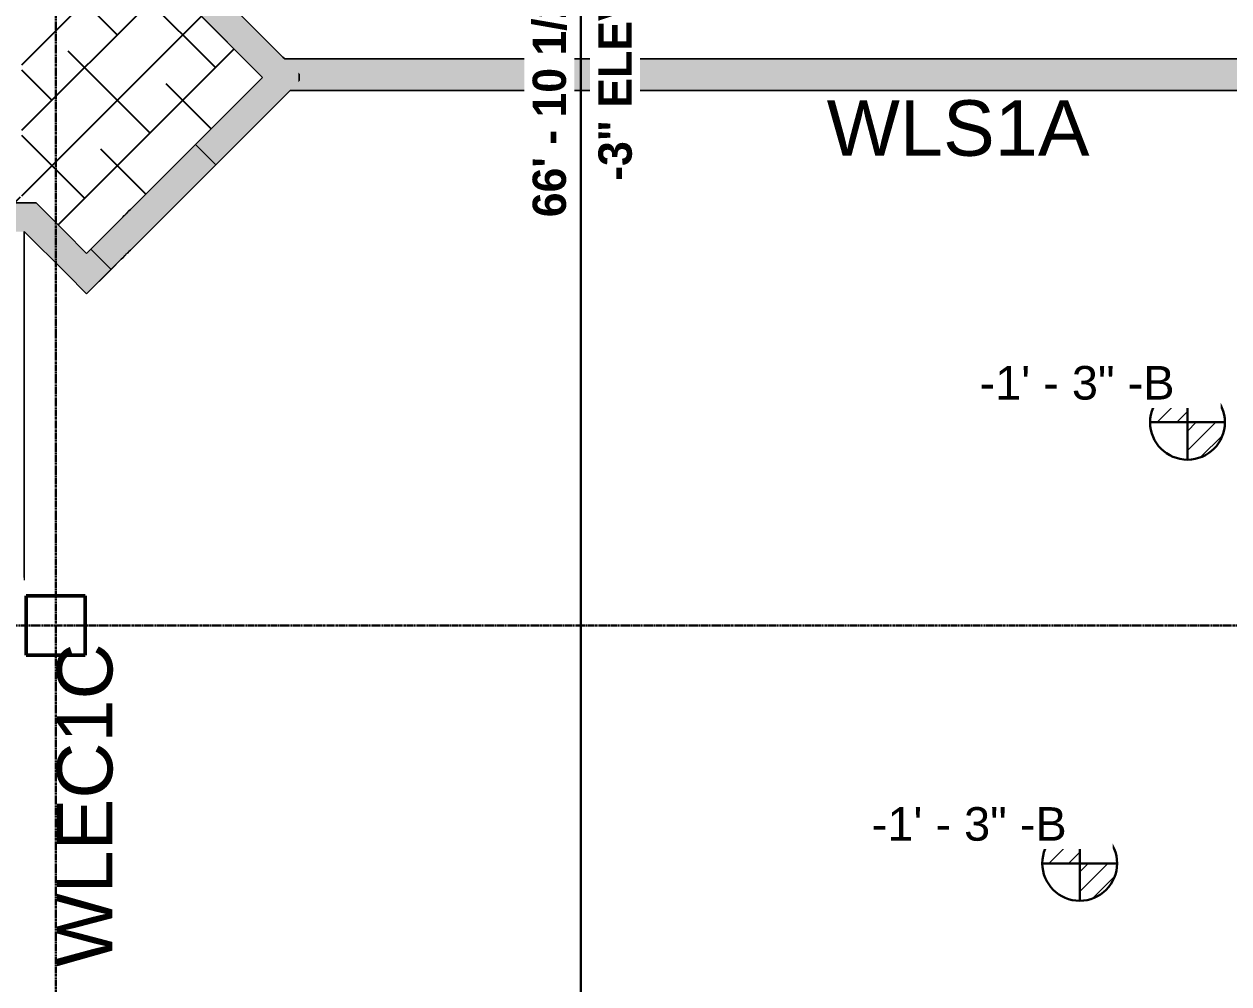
# Model space of a CAD drawing. Header units: inches. Extents: x -4126 to -1814, y 9773 to 12338.
# Drawn here: x -2508.9 to -2183.3, y 11437.3 to 11696.7 of the extents above; entities that cross this region are included whole.
import ezdxf

# ---------------------------------------------------------------- set-up
doc = ezdxf.new("R2010")
doc.units = ezdxf.units.IN
doc.header["$MEASUREMENT"] = 0
doc.linetypes.add('Grid Line 1_2_', pattern=[0.875, 0.5, -0.125, 0.125, -0.125])
for name, color, linetype, lineweight in [('A-ANNO-DIMS', 211, 'Continuous', 9), ('A-ANNO-DIMS-96', 211, 'Continuous', 9), ('G-ANNO-DIMS', 111, 'Continuous', 9), ('I-WALL', 2, 'Continuous', 13), ('S-COLS', 52, 'Continuous', 9), ('S-GRID', 1, 'Continuous', 9)]:
    doc.layers.add(name, color=color, linetype=linetype, lineweight=lineweight)
doc.layers.add('LOAD_HATCH', color=8, linetype='Continuous')
doc.layers.add('loads', color=1, linetype='Continuous')
doc.styles.add('Arial', font='arial.ttf', dxfattribs={"height": 18})
doc.styles.add('Arial_2', font='arial.ttf', dxfattribs={"height": 9.070866})
doc.styles.add('Century Gothic_B', font='GOTHICB.TTF', dxfattribs={"height": 9})
doc.dimstyles.new('OD__1_4__Tol__', dxfattribs={"dimscale": 12, "dimtxt": 9.397514, "dimasz": 1, "dimexe": 0.75, "dimexo": 0.5, "dimgap": 0.125, "dimtad": 1, "dimrnd": 0.25, "dimzin": 1, "dimdsep": 46, "dimlunit": 4, "dimtxsty": 'Century Gothic_B', "dimblk1": 'OBLIQUE', "dimblk2": 'OBLIQUE', "dimsah": 1, "dimcen": 0.09, "dimdle": 0.75, "dimazin": 0, "dimtfac": 1, "dimtdec": 4, "dimtix": 1, "dimtmove": 0, "dimatfit": 3, "dimfxl": 1, "dimtvp": 1, "dimtfill": 1, "dimfrac": 2, "dimtolj": 1, "dimtzin": 0, "dimlwd": 30, "dimlwe": 30, "dimarcsym": 2})
pattern_1 = [(135, (-23.163, -119.478), (-0.027577164, -0.027577164), [])]
pattern_2 = [(135, (-22.859, -120.72), (-0.027577164, -0.027577164), [])]

# ---------------------------------------------------------------- blocks, each defined once
blk = doc.blocks.new('CTR - 1st Phase - Common Walls_rvt-1-FRAMING PLAN - 1ST FLOOR')
at = {"layer": 'I-WALL', "lineweight": 5, "transparency": 33554585}
h = blk.add_hatch(color=8, dxfattribs=at)
h.paths.add_polyline_path([(-2444.43, 11682.28), (-2438.95, 11687.76), (-2457.78, 11706.59), (-2463.26, 11701.11), (-2449.39, 11687.24)], flags=0)
h.paths.add_polyline_path([(-2491.54, 11729.39), (-2486.06, 11734.87), (-2487.21, 11736.02), (-2492.69, 11730.54)], flags=0)
h = blk.add_hatch(color=8, dxfattribs=at)
h.paths.add_polyline_path([(-2491.98, 11623.77), (-2485.36, 11630.4), (-2490.84, 11635.88), (-2497.46, 11629.25)], flags=0)
h.paths.add_polyline_path([(-2457.07, 11658.68), (-2434.74, 11681.02), (-2434.74, 11683.55), (-2438.95, 11687.76), (-2462.55, 11664.16)], flags=0)
h.paths.add_polyline_path([(-2434.34, 11681.41), (-2433.54, 11682.22), (-2433.54, 11682.35), (-2434.34, 11683.15), (-2434.34, 11682.28)], flags=0)
h = blk.add_hatch(color=8, dxfattribs=at)
h.paths.add_polyline_path([(-2337.32, 11678.74), (-2336.89, 11678.74), (-2336.89, 11687.24), (-2337.32, 11687.24), (-2337.32, 11681.24)], flags=0)
h.paths.add_polyline_path([(-2437.01, 11678.74), (-2434.74, 11678.74), (-2434.74, 11681.02)], flags=0)
h.paths.add_polyline_path([(-2336.49, 11678.74), (-2291.09, 11678.74), (-2291.09, 11687.24), (-2336.49, 11687.24), (-2336.49, 11681.23)], flags=0)
h.paths.add_polyline_path([(-2105.82, 11678.74), (-2105.82, 11687.24), (-2161.32, 11687.24), (-2161.32, 11678.74)], flags=0)
h.paths.add_polyline_path([(-2242.39, 11678.74), (-2242.39, 11687.24), (-2242.82, 11687.24), (-2242.82, 11678.74)], flags=0)
h.paths.add_polyline_path([(-2433.91, 11678.74), (-2433.91, 11681.84), (-2434.34, 11681.41), (-2434.34, 11678.74)], flags=0)
h.paths.add_polyline_path([(-2338.15, 11678.74), (-2338.15, 11687.24), (-2338.58, 11687.24), (-2338.58, 11678.74)], flags=0)
h.paths.add_polyline_path([(-2290.7, 11678.74), (-2290.27, 11678.74), (-2290.27, 11687.24), (-2290.7, 11687.24), (-2290.7, 11680.74)], flags=0)
h.paths.add_polyline_path([(-2433.08, 11678.74), (-2432.65, 11678.74), (-2432.65, 11687.24), (-2433.08, 11687.24), (-2433.08, 11682.28)], flags=0)
h.paths.add_polyline_path([(-2243.21, 11678.74), (-2243.21, 11687.24), (-2288.61, 11687.24), (-2288.61, 11678.74)], flags=0)
h.paths.add_polyline_path([(-2289, 11678.74), (-2289, 11687.24), (-2289.43, 11687.24), (-2289.43, 11678.74)], flags=0)
h.paths.add_polyline_path([(-2385.2, 11678.74), (-2384.77, 11678.74), (-2384.77, 11687.24), (-2385.2, 11687.24), (-2385.2, 11681.76)], flags=0)
h.paths.add_polyline_path([(-2384.37, 11678.74), (-2338.97, 11678.74), (-2338.97, 11687.24), (-2384.37, 11687.24), (-2384.37, 11681.75)], flags=0)
h.paths.add_polyline_path([(-2194.5, 11678.74), (-2194.5, 11687.24), (-2194.93, 11687.24), (-2194.93, 11678.74)], flags=0)
h.paths.add_polyline_path([(-2195.33, 11678.74), (-2195.33, 11687.24), (-2240.73, 11687.24), (-2240.73, 11678.74)], flags=0)
h.paths.add_polyline_path([(-2241.12, 11678.74), (-2241.12, 11687.24), (-2241.55, 11687.24), (-2241.55, 11678.74)], flags=0)
h.paths.add_polyline_path([(-2432.26, 11678.74), (-2386.86, 11678.74), (-2386.86, 11687.24), (-2432.26, 11687.24), (-2432.26, 11682.27)], flags=0)
h.paths.add_polyline_path([(-2386.46, 11678.74), (-2386.03, 11678.74), (-2386.03, 11687.24), (-2386.46, 11687.24), (-2386.46, 11681.77)], flags=0)
h.paths.add_polyline_path([(-2433.91, 11682.72), (-2433.91, 11687.24), (-2434.34, 11687.24), (-2434.34, 11683.15)], flags=0)
h.paths.add_polyline_path([(-2434.74, 11683.55), (-2434.74, 11687.24), (-2438.43, 11687.24), (-2437.01, 11685.83)], flags=0)
h = blk.add_hatch(color=8, dxfattribs=at)
h.paths.add_polyline_path([(-2384.37, 11678.74), (-2384.37, 11687.24), (-2384.77, 11687.24), (-2384.77, 11678.74)], flags=0)
h.paths.add_polyline_path([(-2243.21, 11678.74), (-2242.82, 11678.74), (-2242.82, 11687.24), (-2243.21, 11687.24), (-2243.21, 11680.22)], flags=0)
h.paths.add_polyline_path([(-2434.74, 11678.74), (-2434.34, 11678.74), (-2434.34, 11681.41), (-2434.74, 11681.02)], flags=0)
h.paths.add_polyline_path([(-2386.86, 11678.74), (-2386.46, 11678.74), (-2386.46, 11687.24), (-2386.86, 11687.24), (-2386.86, 11681.78)], flags=0)
h.paths.add_polyline_path([(-2432.65, 11678.74), (-2432.26, 11678.74), (-2432.26, 11687.24), (-2432.65, 11687.24), (-2432.65, 11682.27)], flags=0)
h.paths.add_polyline_path([(-2290.7, 11678.74), (-2290.7, 11687.24), (-2291.09, 11687.24), (-2291.09, 11678.74)], flags=0)
h.paths.add_polyline_path([(-2288.61, 11678.74), (-2288.61, 11687.24), (-2289, 11687.24), (-2289, 11678.74)], flags=0)
h.paths.add_polyline_path([(-2336.49, 11678.74), (-2336.49, 11687.24), (-2336.89, 11687.24), (-2336.89, 11678.74)], flags=0)
h.paths.add_polyline_path([(-2240.73, 11678.74), (-2240.73, 11687.24), (-2241.12, 11687.24), (-2241.12, 11678.74)], flags=0)
h.paths.add_polyline_path([(-2194.93, 11678.74), (-2194.93, 11687.24), (-2195.33, 11687.24), (-2195.33, 11678.74)], flags=0)
h.paths.add_polyline_path([(-2338.97, 11678.74), (-2338.58, 11678.74), (-2338.58, 11687.24), (-2338.97, 11687.24), (-2338.97, 11681.26)], flags=0)
h.paths.add_polyline_path([(-2434.34, 11683.15), (-2434.34, 11687.24), (-2434.74, 11687.24), (-2434.74, 11683.55)], flags=0)
h = blk.add_hatch(color=8, dxfattribs=at)
h.paths.add_polyline_path([(-2337.32, 11678.74), (-2337.32, 11687.24), (-2338.15, 11687.24), (-2338.15, 11678.74), (-2337.69, 11678.74)], flags=0)
h.paths.add_polyline_path([(-2433.91, 11678.74), (-2433.08, 11678.74), (-2433.08, 11687.24), (-2433.91, 11687.24), (-2433.91, 11682.72), (-2433.5, 11682.26), (-2433.91, 11681.84)], flags=0)
h.paths.add_polyline_path([(-2194.13, 11678.74), (-2194.09, 11678.74), (-2194.13, 11687.24), (-2194.5, 11687.24), (-2194.5, 11678.74)], flags=0)
h.paths.add_polyline_path([(-2385.62, 11678.74), (-2385.2, 11678.74), (-2385.2, 11687.24), (-2386.03, 11687.24), (-2386.03, 11678.74), (-2385.66, 11678.74)], flags=0)
h.paths.add_polyline_path([(-2241.55, 11678.74), (-2241.55, 11687.24), (-2242.39, 11687.24), (-2242.39, 11678.74), (-2241.93, 11678.74)], flags=0)
h.paths.add_polyline_path([(-2289.85, 11678.74), (-2289.43, 11678.74), (-2289.43, 11687.24), (-2290.27, 11687.24), (-2290.27, 11678.74), (-2289.89, 11678.74)], flags=0)
for points in [[(-2194.09, 11678.74), (-2185.32, 11678.74), (-2185.32, 11687.24), (-2194.09, 11687.24), (-2194.09, 11679.69)], [(-2185.32, 11678.74), (-2184.54, 11678.74), (-2184.54, 11687.24), (-2185.32, 11687.24), (-2185.32, 11679.6)], [(-2184.54, 11678.74), (-2166.32, 11678.74), (-2166.32, 11687.24), (-2184.54, 11687.24), (-2184.54, 11679.59)], [(-2434.74, 11681.02), (-2434.34, 11681.41), (-2434.34, 11683.15), (-2434.74, 11683.55), (-2434.74, 11682.28)], [(-2433.54, 11682.22), (-2433.5, 11682.31), (-2433.54, 11682.35), (-2433.54, 11682.28)], [(-2481.8, 11633.96), (-2480.96, 11634.79), (-2480.96, 11645.75), (-2481.8, 11644.92)], [(-2497.46, 11629.25), (-2491.98, 11634.73), (-2497.87, 11640.61), (-2508.83, 11640.61), (-2497.87, 11629.65)]]:
    blk.add_hatch(color=8, dxfattribs=at).paths.add_polyline_path(points, flags=0)
h = blk.add_hatch(color=8, dxfattribs=at)
h.paths.add_polyline_path([(-2485.36, 11630.4), (-2482.62, 11633.13), (-2482.62, 11644.09), (-2490.84, 11635.88), (-2489.69, 11634.73)], flags=0)
h.paths.add_polyline_path([(-2482.23, 11633.53), (-2481.8, 11633.96), (-2481.8, 11644.92), (-2482.23, 11644.49)], flags=0)
h.paths.add_polyline_path([(-2480.96, 11634.79), (-2480.53, 11635.22), (-2480.53, 11646.18), (-2480.96, 11645.75)], flags=0)
h.paths.add_polyline_path([(-2480.14, 11635.62), (-2457.07, 11658.68), (-2462.55, 11664.16), (-2480.14, 11646.58)], flags=0)
h = blk.add_hatch(color=8, dxfattribs=at)
h.paths.add_polyline_path([(-2575.9, 11640.61), (-2530.5, 11640.61), (-2530.5, 11648.36), (-2575.9, 11648.36), (-2575.9, 11644.22)], flags=0)
h.paths.add_polyline_path([(-2626.26, 11640.61), (-2626.26, 11648.36), (-2643.35, 11648.36), (-2643.35, 11640.61)], flags=0)
h.paths.add_polyline_path([(-2517.37, 11640.61), (-2497.87, 11640.61), (-2505.62, 11648.36), (-2528.02, 11648.36), (-2528.02, 11640.61)], flags=0)
h.paths.add_polyline_path([(-2625.87, 11640.61), (-2625.44, 11640.61), (-2625.44, 11648.36), (-2625.87, 11648.36), (-2625.87, 11647.29)], flags=0)
h.paths.add_polyline_path([(-2624.61, 11640.61), (-2624.18, 11640.61), (-2624.18, 11648.36), (-2624.61, 11648.36), (-2624.61, 11647.21)], flags=0)
h.paths.add_polyline_path([(-2623.78, 11640.61), (-2578.38, 11640.61), (-2578.38, 11648.36), (-2623.78, 11648.36), (-2623.78, 11647.16)], flags=0)
h.paths.add_polyline_path([(-2577.99, 11640.61), (-2577.56, 11640.61), (-2577.56, 11648.36), (-2577.99, 11648.36), (-2577.99, 11644.34)], flags=0)
h.paths.add_polyline_path([(-2528.41, 11640.61), (-2528.41, 11648.36), (-2528.84, 11648.36), (-2528.84, 11640.61)], flags=0)
h.paths.add_polyline_path([(-2576.73, 11640.61), (-2576.3, 11640.61), (-2576.3, 11648.36), (-2576.73, 11648.36), (-2576.73, 11644.27)], flags=0)
h.paths.add_polyline_path([(-2530.11, 11640.61), (-2529.68, 11640.61), (-2529.68, 11648.36), (-2530.11, 11648.36), (-2530.11, 11641.4)], flags=0)
h = blk.add_hatch(color=8, dxfattribs=at)
h.paths.add_polyline_path([(-2482.62, 11633.13), (-2482.23, 11633.53), (-2482.23, 11644.49), (-2482.62, 11644.09)], flags=0)
h.paths.add_polyline_path([(-2480.53, 11635.22), (-2480.14, 11635.62), (-2480.14, 11646.58), (-2480.53, 11646.18)], flags=0)
at = {"layer": 'I-WALL', "color": 253}
for p, q in [((-2480.14, 11728.95), (-2438.95, 11687.76)), ((-2444.43, 11682.28), (-2480.14, 11717.99)), ((-2438.43, 11687.24), (-2438.95, 11687.76)), ((-2438.43, 11687.24), (-2434.74, 11687.24)), ((-2434.74, 11687.24), (-2434.34, 11687.24)), ((-2434.34, 11687.24), (-2433.91, 11687.24)), ((-2433.91, 11687.24), (-2433.54, 11687.24)), ((-2433.46, 11687.24), (-2433.08, 11687.24)), ((-2433.08, 11687.24), (-2432.65, 11687.24)), ((-2432.65, 11687.24), (-2432.26, 11687.24)), ((-2432.26, 11687.24), (-2386.86, 11687.24)), ((-2386.86, 11687.24), (-2386.46, 11687.24)), ((-2386.46, 11687.24), (-2386.03, 11687.24)), ((-2386.03, 11687.24), (-2385.66, 11687.24)), ((-2385.57, 11687.24), (-2385.2, 11687.24)), ((-2385.2, 11687.24), (-2384.77, 11687.24)), ((-2384.77, 11687.24), (-2384.37, 11687.24)), ((-2384.37, 11687.24), (-2338.97, 11687.24)), ((-2338.97, 11687.24), (-2338.58, 11687.24)), ((-2338.58, 11687.24), (-2338.15, 11687.24)), ((-2338.15, 11687.24), (-2337.77, 11687.24)), ((-2337.69, 11687.24), (-2337.32, 11687.24)), ((-2337.32, 11687.24), (-2336.89, 11687.24)), ((-2336.89, 11687.24), (-2336.49, 11687.24)), ((-2336.49, 11687.24), (-2291.09, 11687.24)), ((-2291.09, 11687.24), (-2290.7, 11687.24)), ((-2290.7, 11687.24), (-2290.27, 11687.24)), ((-2290.27, 11687.24), (-2289.89, 11687.24)), ((-2289.81, 11687.24), (-2289.43, 11687.24)), ((-2289.43, 11687.24), (-2289, 11687.24)), ((-2289, 11687.24), (-2288.61, 11687.24)), ((-2288.61, 11687.24), (-2243.21, 11687.24)), ((-2243.21, 11687.24), (-2242.82, 11687.24)), ((-2242.82, 11687.24), (-2242.39, 11687.24)), ((-2242.39, 11687.24), (-2242.01, 11687.24)), ((-2241.93, 11687.24), (-2241.55, 11687.24)), ((-2241.55, 11687.24), (-2241.12, 11687.24)), ((-2241.12, 11687.24), (-2240.73, 11687.24)), ((-2240.73, 11687.24), (-2195.33, 11687.24)), ((-2195.33, 11687.24), (-2194.93, 11687.24)), ((-2194.93, 11687.24), (-2194.5, 11687.24)), ((-2194.5, 11687.24), (-2194.13, 11687.24)), ((-2194.09, 11687.24), (-2185.32, 11687.24)), ((-2185.32, 11687.24), (-2194.09, 11687.24)), ((-2185.32, 11687.24), (-2184.54, 11687.24)), ((-2184.54, 11687.24), (-2166.32, 11687.24)), ((-2480.14, 11646.58), (-2444.43, 11682.28)), ((-2437.01, 11678.74), (-2480.14, 11635.62)), ((-2434.74, 11678.74), (-2437.01, 11678.74)), ((-2434.34, 11678.74), (-2434.74, 11678.74)), ((-2433.91, 11678.74), (-2434.34, 11678.74)), ((-2433.54, 11678.74), (-2433.91, 11678.74)), ((-2433.08, 11678.74), (-2433.46, 11678.74)), ((-2432.65, 11678.74), (-2433.08, 11678.74)), ((-2432.26, 11678.74), (-2432.65, 11678.74)), ((-2386.86, 11678.74), (-2432.26, 11678.74)), ((-2386.46, 11678.74), (-2386.86, 11678.74)), ((-2386.03, 11678.74), (-2386.46, 11678.74)), ((-2385.66, 11678.74), (-2386.03, 11678.74)), ((-2385.2, 11678.74), (-2385.57, 11678.74)), ((-2384.77, 11678.74), (-2385.2, 11678.74)), ((-2384.37, 11678.74), (-2384.77, 11678.74)), ((-2338.97, 11678.74), (-2384.37, 11678.74)), ((-2338.58, 11678.74), (-2338.97, 11678.74)), ((-2338.15, 11678.74), (-2338.58, 11678.74)), ((-2337.77, 11678.74), (-2338.15, 11678.74)), ((-2337.32, 11678.74), (-2337.69, 11678.74)), ((-2336.89, 11678.74), (-2337.32, 11678.74)), ((-2336.49, 11678.74), (-2336.89, 11678.74)), ((-2291.09, 11678.74), (-2336.49, 11678.74)), ((-2290.7, 11678.74), (-2291.09, 11678.74)), ((-2290.27, 11678.74), (-2290.7, 11678.74)), ((-2289.89, 11678.74), (-2290.27, 11678.74)), ((-2289.43, 11678.74), (-2289.81, 11678.74)), ((-2289, 11678.74), (-2289.43, 11678.74)), ((-2288.61, 11678.74), (-2289, 11678.74)), ((-2243.21, 11678.74), (-2288.61, 11678.74)), ((-2242.82, 11678.74), (-2243.21, 11678.74)), ((-2242.39, 11678.74), (-2242.82, 11678.74)), ((-2242.01, 11678.74), (-2242.39, 11678.74)), ((-2241.55, 11678.74), (-2241.93, 11678.74)), ((-2241.12, 11678.74), (-2241.55, 11678.74)), ((-2240.73, 11678.74), (-2241.12, 11678.74)), ((-2195.33, 11678.74), (-2240.73, 11678.74)), ((-2194.93, 11678.74), (-2195.33, 11678.74)), ((-2194.5, 11678.74), (-2194.93, 11678.74)), ((-2194.13, 11678.74), (-2194.5, 11678.74)), ((-2194.09, 11678.74), (-2185.32, 11678.74)), ((-2185.32, 11678.74), (-2194.09, 11678.74)), ((-2184.54, 11678.74), (-2185.32, 11678.74)), ((-2166.32, 11678.74), (-2184.54, 11678.74)), ((-2462.55, 11664.16), (-2457.07, 11658.68)), ((-2528.02, 11648.36), (-2505.62, 11648.36)), ((-2497.87, 11640.61), (-2505.62, 11648.36)), ((-2481.8, 11644.92), (-2481.42, 11645.29)), ((-2481.34, 11645.38), (-2480.96, 11645.75)), ((-2480.96, 11645.75), (-2480.53, 11646.18)), ((-2480.53, 11646.18), (-2480.14, 11646.58)), ((-2491.98, 11634.73), (-2482.62, 11644.09)), ((-2482.62, 11644.09), (-2482.23, 11644.49)), ((-2482.23, 11644.49), (-2481.8, 11644.92)), ((-2508.87, 11640.61), (-2508.87, 11547.19)), ((-2508.83, 11640.61), (-2508.87, 11640.61)), ((-2497.46, 11629.25), (-2508.83, 11640.61)), ((-2497.87, 11640.61), (-2491.98, 11634.73)), ((-2490.84, 11635.88), (-2485.36, 11630.4)), ((-2480.53, 11635.22), (-2480.96, 11634.79)), ((-2480.14, 11635.62), (-2480.53, 11635.22)), ((-2482.62, 11633.13), (-2491.98, 11623.77)), ((-2482.23, 11633.53), (-2482.62, 11633.13)), ((-2481.8, 11633.96), (-2482.23, 11633.53)), ((-2481.42, 11634.33), (-2481.8, 11633.96)), ((-2480.96, 11634.79), (-2481.34, 11634.42)), ((-2497.46, 11629.25), (-2491.98, 11623.77)), ((-2508.87, 11547.19), (-2508.87, 11546.4))]:
    blk.add_line(p, q, dxfattribs=at)
at = {"layer": 'I-WALL', "color": 9}
for p, q in [((-2438.95, 11687.76), (-2457.78, 11706.59)), ((-2463.26, 11701.11), (-2444.43, 11682.28)), ((-2438.95, 11687.76), (-2438.43, 11687.24)), ((-2434.74, 11687.24), (-2438.43, 11687.24)), ((-2434.34, 11687.24), (-2434.74, 11687.24)), ((-2433.54, 11687.24), (-2434.34, 11687.24)), ((-2432.65, 11687.24), (-2433.46, 11687.24)), ((-2432.26, 11687.24), (-2432.65, 11687.24)), ((-2386.86, 11687.24), (-2432.26, 11687.24)), ((-2386.46, 11687.24), (-2386.86, 11687.24)), ((-2385.66, 11687.24), (-2386.46, 11687.24)), ((-2384.77, 11687.24), (-2385.57, 11687.24)), ((-2384.37, 11687.24), (-2384.77, 11687.24)), ((-2338.97, 11687.24), (-2384.37, 11687.24)), ((-2338.58, 11687.24), (-2338.97, 11687.24)), ((-2337.77, 11687.24), (-2338.58, 11687.24)), ((-2336.89, 11687.24), (-2337.69, 11687.24)), ((-2336.49, 11687.24), (-2336.89, 11687.24)), ((-2291.09, 11687.24), (-2336.49, 11687.24)), ((-2290.7, 11687.24), (-2291.09, 11687.24)), ((-2289.89, 11687.24), (-2290.7, 11687.24)), ((-2289, 11687.24), (-2289.81, 11687.24)), ((-2288.61, 11687.24), (-2289, 11687.24)), ((-2243.21, 11687.24), (-2288.61, 11687.24)), ((-2242.82, 11687.24), (-2243.21, 11687.24)), ((-2242.01, 11687.24), (-2242.82, 11687.24)), ((-2241.12, 11687.24), (-2241.93, 11687.24)), ((-2240.73, 11687.24), (-2241.12, 11687.24)), ((-2195.33, 11687.24), (-2240.73, 11687.24)), ((-2194.93, 11687.24), (-2195.33, 11687.24)), ((-2194.13, 11687.24), (-2194.93, 11687.24)), ((-2166.32, 11687.24), (-2185.32, 11687.24)), ((-2444.43, 11682.28), (-2462.55, 11664.16)), ((-2457.07, 11658.68), (-2437.01, 11678.74)), ((-2437.01, 11678.74), (-2434.74, 11678.74)), ((-2434.74, 11678.74), (-2434.34, 11678.74)), ((-2434.34, 11678.74), (-2433.54, 11678.74)), ((-2433.46, 11678.74), (-2432.65, 11678.74)), ((-2432.65, 11678.74), (-2432.26, 11678.74)), ((-2432.26, 11678.74), (-2386.86, 11678.74)), ((-2386.86, 11678.74), (-2386.46, 11678.74)), ((-2386.46, 11678.74), (-2385.66, 11678.74)), ((-2385.57, 11678.74), (-2384.77, 11678.74)), ((-2384.77, 11678.74), (-2384.37, 11678.74)), ((-2384.37, 11678.74), (-2338.97, 11678.74)), ((-2338.97, 11678.74), (-2338.58, 11678.74)), ((-2338.58, 11678.74), (-2337.77, 11678.74)), ((-2337.69, 11678.74), (-2336.89, 11678.74)), ((-2336.89, 11678.74), (-2336.49, 11678.74)), ((-2336.49, 11678.74), (-2291.09, 11678.74)), ((-2291.09, 11678.74), (-2290.7, 11678.74)), ((-2290.7, 11678.74), (-2289.89, 11678.74)), ((-2289.81, 11678.74), (-2289, 11678.74)), ((-2289, 11678.74), (-2288.61, 11678.74)), ((-2288.61, 11678.74), (-2243.21, 11678.74)), ((-2243.21, 11678.74), (-2242.82, 11678.74)), ((-2242.82, 11678.74), (-2242.01, 11678.74)), ((-2241.93, 11678.74), (-2241.12, 11678.74)), ((-2241.12, 11678.74), (-2240.73, 11678.74)), ((-2240.73, 11678.74), (-2195.33, 11678.74)), ((-2195.33, 11678.74), (-2194.93, 11678.74)), ((-2194.93, 11678.74), (-2194.13, 11678.74)), ((-2185.32, 11678.74), (-2166.32, 11678.74)), ((-2462.55, 11664.16), (-2480.14, 11646.58)), ((-2457.07, 11658.68), (-2462.55, 11664.16)), ((-2480.14, 11635.62), (-2457.07, 11658.68)), ((-2505.62, 11648.36), (-2528.02, 11648.36)), ((-2505.62, 11648.36), (-2497.87, 11640.61)), ((-2481.42, 11645.29), (-2482.23, 11644.49)), ((-2480.53, 11646.18), (-2481.34, 11645.38)), ((-2480.14, 11646.58), (-2480.53, 11646.18)), ((-2482.62, 11644.09), (-2490.84, 11635.88)), ((-2482.23, 11644.49), (-2482.62, 11644.09)), ((-2508.87, 11547.19), (-2508.87, 11640.61)), ((-2508.87, 11640.61), (-2508.83, 11640.61)), ((-2508.83, 11640.61), (-2497.46, 11629.25)), ((-2491.98, 11634.73), (-2497.87, 11640.61)), ((-2490.84, 11635.88), (-2491.98, 11634.73)), ((-2490.84, 11635.88), (-2485.36, 11630.4)), ((-2481.34, 11634.42), (-2480.53, 11635.22)), ((-2480.53, 11635.22), (-2480.14, 11635.62)), ((-2485.36, 11630.4), (-2482.62, 11633.13)), ((-2482.62, 11633.13), (-2482.23, 11633.53)), ((-2482.23, 11633.53), (-2481.42, 11634.33)), ((-2491.98, 11623.77), (-2497.46, 11629.25)), ((-2491.98, 11623.77), (-2485.36, 11630.4))]:
    blk.add_line(p, q, dxfattribs=at)
blk = doc.blocks.new('034100 - Precast Structural Concrete - Column - Corbels - 16_x16_-1699973-FRAMING PLAN - 1ST FLOOR')
at = {"layer": 'S-COLS'}
h = blk.add_hatch(dxfattribs=at)
h.set_pattern_fill('FP_12', color=256, style=0, pattern_type=2)
h.set_pattern_definition([(140, (11533.205, 2501.308), (2.40992, 27.5427), [2.88, -31.68]), (85, (11533.205, 2501.308), (-28.884266, -5.327844), [2.304, -25.344]), (190.451, (11533.406, 2503.603), (-26.47393, 22.215316), [2.448, -26.924]), (136.184, (11525.525, 2501.308), (6.35642, 40.98187), [4.32, -47.52]), (186.636, (11526.055, 2504.723), (-37.40619, 35.89075), [3.671, -40.386]), (81.184, (11525.525, 2501.31), (-37.40622, 35.89097), [3.456, -38.016]), (111, (11527.445, 2505.148), (15.46073, 22.921036), [2.88, -31.68]), (56, (11527.445, 2505.148), (-27.84574, 9.34353), [2.304, -25.344]), (161.451, (11528.734, 2507.058), (-12.38442, 32.26477), [2.448, -26.924]), (127.5, (11533.205, 2501.308), (-12.782707, 0.466855), [1.267, -23.77, 1.267, -24.461, -25.44]), (127.5, (11533.205, 2501.308), (-12.782707, 0.466855), [-50.765, 1.267, -24.173]), (97.5, (11533.205, 2501.308), (-15.14509, 10.10159), [1.267, -13.402, 1.267, -23.194, -9.696]), (97.5, (11533.205, 2501.308), (-15.14509, 10.10159), [-39.13, 1.267, -8.429]), (57.5, (11533.205, 2492.745), (0.86578, 20.499161), [1.267, -8.333, 1.267, -28.685, -39.744]), (57.5, (11533.205, 2492.745), (0.86578, 20.499161), [-39.552, 1.267, -38.477]), (47.5, (11533.205, 2488.905), (-3.844288, 22.39478), [1.267, -11.213, 1.267, -18.624, -28.224]), (47.5, (11533.205, 2488.905), (-3.844288, 22.39478), [-32.371, 1.267, -26.957])])
h.paths.add_polyline_path([(7.02, 1.02), (-8.98, 1.02), (-8.94, 0.97), (7.02, 0.97)], flags=0)
for p, q in [((-8.91, 8.98), (-8.98, 8.98)), ((-8.98, 8.98), (-8.98, -7.02)), ((6.94, 8.98), (-8.91, 8.98)), ((7.02, 8.98), (6.94, 8.98)), ((7.02, -7.02), (7.02, 8.98)), ((-8.98, -7.02), (-8.91, -7.02)), ((-8.91, -7.02), (6.94, -7.02)), ((6.94, -7.02), (7.02, -7.02))]:
    blk.add_line(p, q, dxfattribs=at)
at = {"layer": 'S-COLS', "lineweight": 50}
for p, q in [((-8.98, -7.02), (-8.98, 8.98)), ((-8.98, 8.98), (-8.91, 8.98)), ((-8.91, 8.98), (6.94, 8.98)), ((6.94, 8.98), (7.02, 8.98)), ((7.02, 8.98), (7.02, -7.02)), ((-8.91, -7.02), (-8.98, -7.02)), ((6.94, -7.02), (-8.91, -7.02)), ((7.02, -7.02), (6.94, -7.02))]:
    blk.add_line(p, q, dxfattribs=at)
blk = doc.blocks.new('DIMBLOCK4-FRAMING PLAN - 1ST FLOOR')
at = {"layer": 'A-ANNO-DIMS-96', "lineweight": 30}
for p, q in [((-2358.42, 11278.79), (-2358.42, 12090.19)), ((-2360.91, 12081.19), (-2349.42, 12081.19)), ((-2358.42, 12081.19), (-2360.91, 12081.19)), ((-2360.91, 11278.79), (-2349.42, 11278.79)), ((-2358.42, 11278.79), (-2360.91, 11278.79))]:
    blk.add_line(p, q, dxfattribs=at)
at = {"layer": 'A-ANNO-DIMS-96', "lineweight": 50}
for p, q in [((-2358.42, 12081.19), (-2364.42, 12087.19)), ((-2358.42, 12081.19), (-2352.42, 12075.19)), ((-2358.42, 11278.79), (-2364.42, 11284.79)), ((-2358.42, 11278.79), (-2352.42, 11272.79))]:
    blk.add_line(p, q, dxfattribs=at)
at = {"layer": 'A-ANNO-DIMS-96', "color": 0, "lineweight": 30, "char_height": 9, "attachment_point": 1, "rotation": 90, "line_spacing_factor": 0.984502, "style": 'Century Gothic_B', "bg_fill": 3, "box_fill_scale": 1.25, "bg_fill_color": 256, "bg_fill_true_color": 13158600, "bg_fill_transparency": 0}
for s, insert, width in [('66\' - 10 1/2"', (-2371.46, 11644.49), 85.2041), ('-3" ELEV.', (-2353.69, 11654.33), 61.5761)]:
    blk.add_mtext(s, dxfattribs=dict(at, insert=insert, width=width))
blk = doc.blocks.new('_Oblique')
at = {"color": 0, "linetype": 'ByBlock', "lineweight": -2}
blk.add_line((-0.5, -0.5), (0.5, 0.5), dxfattribs=at)
blk = doc.blocks.new('Spot Elevations - Símbolo de cota horizontal-V261-FRAMING PLAN - 1ST FLOOR')
at = {"layer": 'G-ANNO-DIMS'}
h = blk.add_hatch(dxfattribs=at)
h.set_pattern_fill('FP_66', color=256, style=0, pattern_type=2)
h.set_pattern_definition(pattern_1)
edge = h.paths.add_edge_path(flags=0)
edge.add_arc((0, 0), 0.1053, 0, 90, ccw=False)
edge.add_line((0.1053, 0), (0, 0))
edge.add_line((0, 0), (0, 0.1053))
h = blk.add_hatch(dxfattribs=at)
h.set_pattern_fill('FP_66', color=256, style=0, pattern_type=2)
h.set_pattern_definition(pattern_1)
edge = h.paths.add_edge_path(flags=0)
edge.add_arc((0, 0), 0.1053, 0, 90, ccw=False)
edge.add_line((0.1053, 0), (0, 0))
edge.add_line((0, 0), (0, 0.1053))
h = blk.add_hatch(dxfattribs=at)
h.set_pattern_fill('FP_66', color=256, style=0, pattern_type=2)
h.set_pattern_definition(pattern_1)
edge = h.paths.add_edge_path(flags=0)
edge.add_arc((0, 0), 0.1053, 180, 270, ccw=False)
edge.add_line((-0.1053, 0), (0, 0))
edge.add_line((0, 0), (0, -0.1053))
h = blk.add_hatch(dxfattribs=at)
h.set_pattern_fill('FP_66', color=256, style=0, pattern_type=2)
h.set_pattern_definition(pattern_1)
edge = h.paths.add_edge_path(flags=0)
edge.add_arc((0, 0), 0.1053, 180, 270, ccw=False)
edge.add_line((-0.1053, 0), (0, 0))
edge.add_line((0, 0), (0, -0.1053))
at = {"layer": 'G-ANNO-DIMS', "lineweight": 30}
for p, q in [((0, 0.1053), (0, 0)), ((0, 0), (-0.1053, 0)), ((0, 0), (0.1053, 0)), ((0, -0.1053), (0, 0))]:
    blk.add_line(p, q, dxfattribs=at)
blk.add_circle((0, 0), 0.1053, dxfattribs=at)
for start, end in [(360, 90), (180, 270)]:
    blk.add_arc((0, 0), 0.1053, start, end, dxfattribs=at)
blk = doc.blocks.new('Spot Elevations - Símbolo de cota horizontal-V291-FRAMING PLAN - 1ST FLOOR')
at = {"layer": 'G-ANNO-DIMS'}
h = blk.add_hatch(dxfattribs=at)
h.set_pattern_fill('FP_96', color=256, style=0, pattern_type=2)
h.set_pattern_definition(pattern_2)
edge = h.paths.add_edge_path(flags=0)
edge.add_arc((0, 0), 0.1053, 0, 90, ccw=False)
edge.add_line((0.1053, 0), (0, 0))
edge.add_line((0, 0), (0, 0.1053))
h = blk.add_hatch(dxfattribs=at)
h.set_pattern_fill('FP_96', color=256, style=0, pattern_type=2)
h.set_pattern_definition(pattern_2)
edge = h.paths.add_edge_path(flags=0)
edge.add_arc((0, 0), 0.1053, 0, 90, ccw=False)
edge.add_line((0.1053, 0), (0, 0))
edge.add_line((0, 0), (0, 0.1053))
h = blk.add_hatch(dxfattribs=at)
h.set_pattern_fill('FP_96', color=256, style=0, pattern_type=2)
h.set_pattern_definition(pattern_2)
edge = h.paths.add_edge_path(flags=0)
edge.add_arc((0, 0), 0.1053, 180, 270, ccw=False)
edge.add_line((-0.1053, 0), (0, 0))
edge.add_line((0, 0), (0, -0.1053))
h = blk.add_hatch(dxfattribs=at)
h.set_pattern_fill('FP_96', color=256, style=0, pattern_type=2)
h.set_pattern_definition(pattern_2)
edge = h.paths.add_edge_path(flags=0)
edge.add_arc((0, 0), 0.1053, 180, 270, ccw=False)
edge.add_line((-0.1053, 0), (0, 0))
edge.add_line((0, 0), (0, -0.1053))
at = {"layer": 'G-ANNO-DIMS', "lineweight": 30}
for p, q in [((0, 0.1053), (0, 0)), ((0, 0), (-0.1053, 0)), ((0, 0), (0.1053, 0)), ((0, -0.1053), (0, 0))]:
    blk.add_line(p, q, dxfattribs=at)
blk.add_circle((0, 0), 0.1053, dxfattribs=at)
for start, end in [(360, 90), (180, 270)]:
    blk.add_arc((0, 0), 0.1053, start, end, dxfattribs=at)

msp = doc.modelspace()

# ---------------------------------------------------------------- hatches: boundary and pattern name
at = {"layer": 'LOAD_HATCH'}
h = msp.add_hatch(dxfattribs=at)
h.set_pattern_fill('ANSI38', color=256, scale=100, style=0)
h.paths.add_polyline_path([(-2509.521, 11650), (-2650.524, 11649.339), (-2650.524, 11648.364), (-2643.349, 11648.364), (-2626.265, 11648.364), (-2625.871, 11648.364), (-2625.458, 11648.364), (-2624.178, 11648.364), (-2623.784, 11648.364), (-2578.383, 11648.364), (-2577.989, 11648.364), (-2576.709, 11648.364), (-2576.296, 11648.364), (-2575.902, 11648.364), (-2530.501, 11648.364), (-2530.107, 11648.364), (-2529.694, 11648.364), (-2528.414, 11648.364), (-2528.021, 11648.364), (-2505.62, 11648.364), (-2500.324, 11643.069), (-2500.324, 11722.91), (-2505.62, 11717.614), (-2509.521, 11717.614), (-2509.521, 11716.639)])
h.paths.add_polyline_path([(-2500.324, 11643.069), (-2500.324, 11722.91), (-2497.87, 11725.364), (-2492.692, 11730.542), (-2491.543, 11729.393), (-2484.845, 11722.696), (-2480.532, 11718.383), (-2477.913, 11715.763), (-2463.258, 11701.109), (-2444.432, 11682.282), (-2462.551, 11664.163), (-2477.913, 11648.801), (-2482.225, 11644.489), (-2484.845, 11641.869), (-2490.836, 11635.878), (-2491.985, 11634.729), (-2497.87, 11640.614)])
h.paths.add_polyline_path([(-2611, 11672), (-2611, 11642), (-2559.121, 11642), (-2559.121, 11672)], flags=24)

# ---------------------------------------------------------------- linework, layer by layer
at = {"layer": 'S-GRID', "linetype": 'Grid Line 1_2_', "lineweight": 30}
for p, q in [((-2500.324, 9772.61), (-2500.324, 12288.555)), ((-1814.206, 11534.189), (-4076.95, 11534.189))]:
    msp.add_line(p, q, dxfattribs=at)

# ---------------------------------------------------------------- block references
at = {"lineweight": 5}
msp.add_blockref('CTR - 1st Phase - Common Walls_rvt-1-FRAMING PLAN - 1ST FLOOR', (0, 0), dxfattribs=at)
at = {"layer": 'G-ANNO-DIMS', "lineweight": 30, "extrusion": (0, 0, -1), "xscale": 95.99999999999994, "yscale": 95.99999999999994, "zscale": 95.99999999999994}
for name, p in [('Spot Elevations - Símbolo de cota horizontal-V291-FRAMING PLAN - 1ST FLOOR', (2194.504, 11589.089)), ('Spot Elevations - Símbolo de cota horizontal-V261-FRAMING PLAN - 1ST FLOOR', (2223.641, 11469.9))]:
    msp.add_blockref(name, p, dxfattribs=at)
at = {"layer": 'S-COLS', "rotation": 269.9999999999963}
msp.add_blockref('034100 - Precast Structural Concrete - Column - Corbels - 16_x16_-1699973-FRAMING PLAN - 1ST FLOOR', (-2501.308, 11533.205), dxfattribs=at)

# ---------------------------------------------------------------- texts
at = {"layer": 'loads', "insert": (-2292, 11676.084), "char_height": 15, "width": 29.92125, "attachment_point": 1, "style": 'Arial'}
msp.add_mtext('WLS1A', dxfattribs=at)
at = {"layer": 'loads', "insert": (-2500, 11442), "char_height": 15, "width": 29.92125, "attachment_point": 1, "rotation": 90, "style": 'Arial'}
msp.add_mtext('WLEC1C', dxfattribs=at)

# ---------------------------------------------------------------- next in the draw order: texts
at = {"layer": 'G-ANNO-DIMS', "char_height": 9.07087, "width": 62.85656, "attachment_point": 1, "line_spacing_factor": 0.941778, "style": 'Arial_2', "bg_fill": 3, "box_fill_scale": 1.25, "bg_fill_color": 256, "bg_fill_true_color": 13158600, "bg_fill_transparency": 0}
for insert in [(-2250.694, 11604.293), (-2279.832, 11485.103)]:
    msp.add_mtext('-1\' - 3" -B', dxfattribs=dict(at, insert=insert))

# ---------------------------------------------------------------- next in the draw order: dimensions: what is measured, and where the dimension line sits
at = {"layer": 'A-ANNO-DIMS', "lineweight": 30}
dim = msp.add_linear_dim(base=(-2358.425, 12081.189), p1=(-2366.91, 11278.789), p2=(-2366.91, 12081.189), angle=90, text='<>\\X-3" ELEV.', dimstyle='OD__1_4__Tol__', override={"dimpost": '<>', "dimfxl": 802.4}, dxfattribs=at)
dim.commit()
dim.dimension.update_dxf_attribs({"geometry": 'DIMBLOCK4-FRAMING PLAN - 1ST FLOOR', "text_midpoint": (-2358.425, 11679.989)})

doc.saveas('drawing.dxf')
